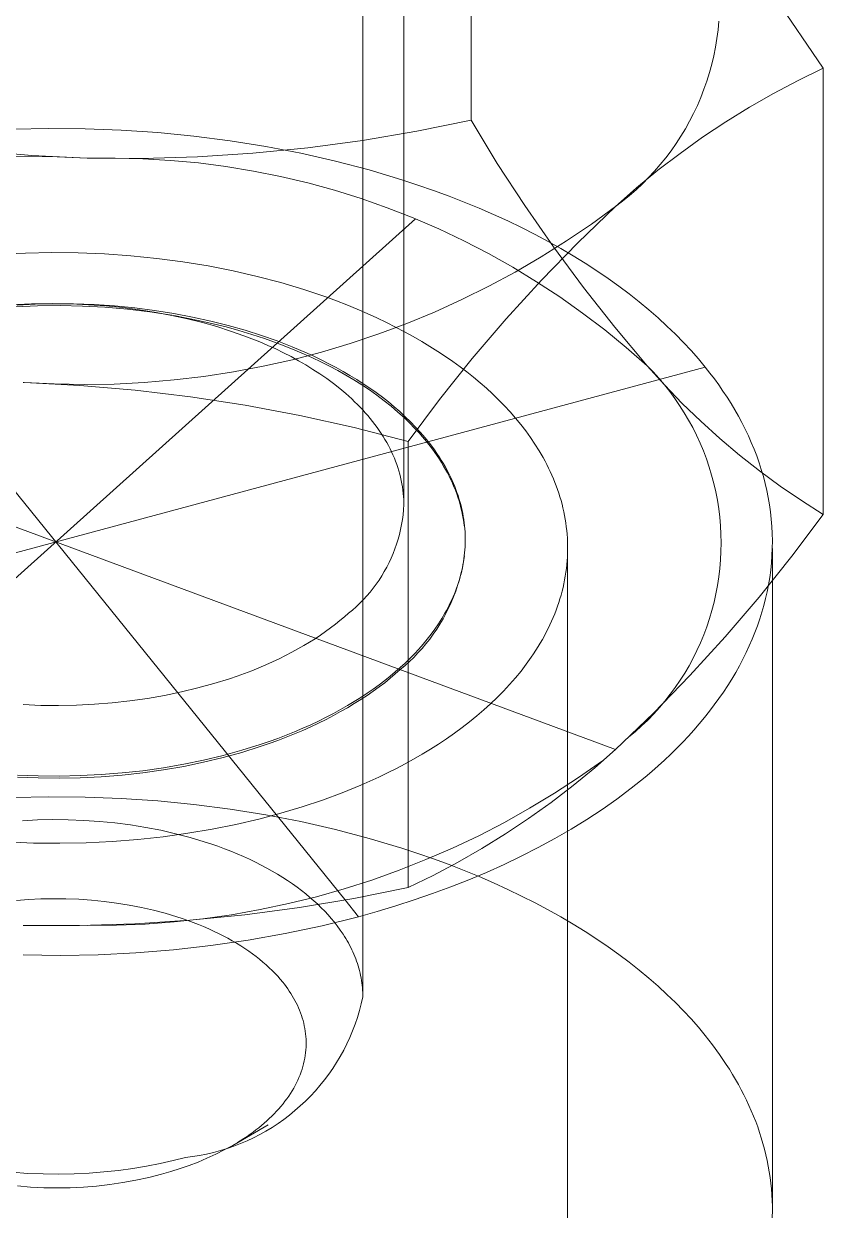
# Model space of a CAD drawing. Header units: inches. Extents: x -6 to 195, y -3 to 126.
# Drawn here: x 120.8439 to 121.1513, y 48.7023 to 49.1589 of the extents above; entities that cross this region are included whole.
import ezdxf

# ---------------------------------------------------------------- set-up
doc = ezdxf.new("R2010")
doc.units = ezdxf.units.IN
doc.linetypes.add('HIDDEN', pattern=[1.905, 1.27, -0.635])
doc.layers.add('ZANO_R', color=7, linetype='Continuous', lineweight=0)
doc.layers.add('ZANO_R_przerywana', color=250, linetype='HIDDEN', lineweight=0)

msp = doc.modelspace()

# ---------------------------------------------------------------- linework, layer by layer
at = {"layer": 'ZANO_R'}
for p, q in [((121.15134, 49.14172), (121.10224, 49.21381)), ((121.1109, 49.15654), (121.11046, 49.1532)), ((121.11122, 49.15989), (121.1109, 49.15654)), ((121.11046, 49.1532), (121.10991, 49.14988)), ((121.10925, 49.14658), (121.10847, 49.1433)), ((121.10991, 49.14988), (121.10925, 49.14658)), ((121.10847, 49.1433), (121.10758, 49.14006)), ((121.14171, 49.13706), (121.15134, 49.14172)), ((121.15134, 48.97009), (121.15134, 49.14172)), ((121.10758, 49.14006), (121.10658, 49.13684)), ((121.10547, 49.13366), (121.10425, 49.13052)), ((121.10658, 49.13684), (121.10547, 49.13366)), ((121.13225, 49.13207), (121.14171, 49.13706)), ((121.10425, 49.13052), (121.10293, 49.12743)), ((121.12296, 49.12676), (121.13225, 49.13207)), ((121.1015, 49.12438), (121.09996, 49.12138)), ((121.10293, 49.12743), (121.1015, 49.12438)), ((121.11386, 49.12115), (121.12296, 49.12676)), ((121.09996, 49.12138), (121.09832, 49.11844)), ((121.10495, 49.11522), (121.11386, 49.12115)), ((121.09658, 49.11556), (121.09474, 49.11274)), ((121.09626, 49.109), (121.10495, 49.11522)), ((121.09832, 49.11844), (121.09658, 49.11556)), ((121.09281, 49.10998), (121.09078, 49.10729)), ((121.09474, 49.11274), (121.09281, 49.10998)), ((121.08777, 49.10248), (121.09626, 49.109)), ((121.09078, 49.10729), (121.08866, 49.10468)), ((121.07952, 49.09568), (121.08777, 49.10248)), ((121.08646, 49.10213), (121.08416, 49.09967)), ((121.08866, 49.10468), (121.08646, 49.10213)), ((121.08178, 49.09728), (121.07933, 49.09498)), ((121.08416, 49.09967), (121.08178, 49.09728)), ((121.0715, 49.08861), (121.07952, 49.09568)), ((121.07679, 49.09277), (121.07418, 49.09064)), ((121.07933, 49.09498), (121.07679, 49.09277)), ((121.057, 49.07463), (121.0715, 49.08861)), ((121.0715, 49.08861), (121.06217, 49.0818)), ((121.07418, 49.09064), (121.0715, 49.08861)), ((121.06217, 49.0818), (121.05262, 49.07531)), ((121.05262, 49.07531), (121.04286, 49.06915)), ((121.04296, 49.0602), (121.057, 49.07463)), ((121.04286, 49.06915), (121.03289, 49.06333)), ((121.03289, 49.06333), (121.02272, 49.05785)), ((121.02939, 49.04532), (121.04296, 49.0602)), ((121.02272, 49.05785), (121.01238, 49.05273)), ((121.01238, 49.05273), (121.00187, 49.04795)), ((121.00187, 49.04795), (120.9912, 49.04354)), ((120.9912, 49.04354), (120.98038, 49.0395)), ((121.01631, 49.03001), (121.02939, 49.04532)), ((120.98038, 49.0395), (120.96944, 49.03583)), ((120.95837, 49.03254), (120.9472, 49.02962)), ((120.96944, 49.03583), (120.95837, 49.03254)), ((120.9472, 49.02962), (120.93594, 49.02709)), ((121.00372, 49.01429), (121.01631, 49.03001)), ((120.91318, 49.02318), (120.90172, 49.02181)), ((120.92459, 49.02494), (120.91318, 49.02318)), ((120.93594, 49.02709), (120.92459, 49.02494)), ((120.84358, 49.02088), (120.84407, 49.02087)), ((120.84407, 49.02087), (120.86542, 49.01974)), ((120.8556, 49.02027), (120.84407, 49.02087)), ((120.86714, 49.02006), (120.8556, 49.02027)), ((120.86542, 49.01974), (120.88672, 49.0179)), ((120.87869, 49.02025), (120.86714, 49.02006)), ((120.89022, 49.02084), (120.87869, 49.02025)), ((120.90172, 49.02181), (120.89022, 49.02084)), ((120.88672, 49.0179), (120.90794, 49.01536)), ((120.90794, 49.01536), (120.92907, 49.01211)), ((120.99165, 48.99817), (121.00372, 49.01429)), ((120.92907, 49.01211), (120.95008, 49.00816)), ((120.95008, 49.00816), (120.97095, 49.00351)), ((120.97095, 49.00351), (120.99165, 48.99817)), ((120.99165, 48.82655), (120.99165, 48.99817)), ((121.15134, 48.97009), (121.13927, 48.95397)), ((121.13927, 48.95397), (121.12669, 48.93825)), ((121.12976, 48.94032), (121.13027, 48.94294)), ((121.12669, 48.93825), (121.11361, 48.92294)), ((121.1285, 48.93509), (121.12917, 48.9377)), ((121.12917, 48.9377), (121.12976, 48.94032)), ((121.12695, 48.92987), (121.12776, 48.93247)), ((121.12776, 48.93247), (121.1285, 48.93509)), ((121.12508, 48.92466), (121.12605, 48.92726)), ((121.12605, 48.92726), (121.12695, 48.92987)), ((121.11361, 48.92294), (121.10004, 48.90807)), ((121.12403, 48.92207), (121.12508, 48.92466)), ((121.12171, 48.91691), (121.12291, 48.91949)), ((121.12291, 48.91949), (121.12403, 48.92207)), ((121.11909, 48.91179), (121.12044, 48.91435)), ((121.12044, 48.91435), (121.12171, 48.91691)), ((121.11617, 48.90673), (121.11766, 48.90925)), ((121.11766, 48.90925), (121.11909, 48.91179)), ((121.10004, 48.90807), (121.086, 48.89363)), ((121.11459, 48.90421), (121.11617, 48.90673)), ((121.11123, 48.89924), (121.11295, 48.90172)), ((121.11295, 48.90172), (121.11459, 48.90421)), ((121.10759, 48.89433), (121.10945, 48.89678)), ((121.10945, 48.89678), (121.11123, 48.89924)), ((121.086, 48.89363), (121.0715, 48.87966)), ((121.10367, 48.88951), (121.10566, 48.89191)), ((121.10566, 48.89191), (121.10759, 48.89433)), ((121.09947, 48.88477), (121.1016, 48.88712)), ((121.1016, 48.88712), (121.10367, 48.88951)), ((121.09502, 48.88012), (121.09728, 48.88243)), ((121.09728, 48.88243), (121.09947, 48.88477)), ((121.0715, 48.87966), (121.06348, 48.87258)), ((121.09031, 48.87558), (121.0927, 48.87784)), ((121.0927, 48.87784), (121.09502, 48.88012)), ((121.06348, 48.87258), (121.05522, 48.86578)), ((121.08537, 48.87114), (121.08787, 48.87335)), ((121.08787, 48.87335), (121.09031, 48.87558)), ((121.07752, 48.86471), (121.08281, 48.86897)), ((121.08281, 48.86897), (121.08537, 48.87114)), ((121.05522, 48.86578), (121.04674, 48.85926)), ((121.05303, 48.86414), (121.05303, 48.84815)), ((121.07201, 48.86057), (121.07752, 48.86471)), ((121.04674, 48.85926), (121.03804, 48.85304)), ((121.06631, 48.85655), (121.07201, 48.86057)), ((121.06042, 48.85267), (121.06631, 48.85655)), ((121.03804, 48.85304), (121.02913, 48.84712)), ((121.05435, 48.84893), (121.06042, 48.85267)), ((121.02913, 48.84712), (121.02003, 48.8415)), ((121.04174, 48.84186), (121.04812, 48.84533)), ((121.04812, 48.84533), (121.05435, 48.84893)), ((121.02003, 48.8415), (121.01074, 48.83619)), ((121.03522, 48.83854), (121.04174, 48.84186)), ((121.01074, 48.83619), (121.00128, 48.83121)), ((121.02858, 48.83537), (121.03522, 48.83854)), ((121.00128, 48.83121), (120.99165, 48.82655)), ((121.01499, 48.82947), (121.02184, 48.83235)), ((121.02184, 48.83235), (121.02858, 48.83537)), ((121.00108, 48.82416), (121.00807, 48.82674)), ((121.00807, 48.82674), (121.01499, 48.82947)), ((120.97084, 48.82233), (120.9499, 48.81882)), ((120.99165, 48.82655), (120.97084, 48.82233)), ((120.99402, 48.82173), (121.00108, 48.82416)), ((120.9499, 48.81882), (120.92885, 48.81601)), ((120.97265, 48.8153), (120.96736, 48.82185)), ((120.9798, 48.8173), (120.98693, 48.81944)), ((120.98693, 48.81944), (120.99402, 48.82173)), ((120.90772, 48.81392), (120.88653, 48.81254)), ((120.92885, 48.81601), (120.90772, 48.81392)), ((120.97265, 48.8153), (120.95858, 48.81184)), ((120.97265, 48.8153), (120.9798, 48.8173)), ((120.84407, 48.81192), (120.84358, 48.81194)), ((120.86531, 48.81187), (120.84407, 48.81192)), ((120.88653, 48.81254), (120.86531, 48.81187)), ((120.94442, 48.80883), (120.93016, 48.80627)), ((120.95858, 48.81184), (120.94442, 48.80883)), ((120.91583, 48.80417), (120.90144, 48.80253)), ((120.93016, 48.80627), (120.91583, 48.80417)), ((120.85806, 48.80036), (120.84358, 48.80056)), ((120.87254, 48.80062), (120.85806, 48.80036)), ((120.88701, 48.80135), (120.87254, 48.80062)), ((120.90144, 48.80253), (120.88701, 48.80135))]:
    msp.add_line(p, q, dxfattribs=at)
at = {"layer": 'ZANO_R_przerywana'}
for p, q in [((120.99004, 49.29972), (120.99004, 48.97383)), ((121.01587, 49.12171), (121.01587, 49.29333)), ((120.97429, 49.26035), (120.97429, 48.78446)), ((120.99506, 49.1175), (121.01587, 49.12171)), ((121.01587, 49.12171), (121.02598, 49.10516)), ((120.85357, 49.11861), (120.83983, 49.11834)), ((120.86744, 49.11848), (120.85357, 49.11861)), ((120.88139, 49.11795), (120.86744, 49.11848)), ((120.89537, 49.117), (120.88139, 49.11795)), ((120.90932, 49.11563), (120.89537, 49.117)), ((120.92319, 49.11384), (120.90932, 49.11563)), ((120.97411, 49.11398), (120.99506, 49.1175)), ((120.82564, 49.11005), (120.84694, 49.10821)), ((120.93691, 49.11164), (120.92319, 49.11384)), ((120.93193, 49.10908), (120.95307, 49.11118)), ((120.95044, 49.10902), (120.93691, 49.11164)), ((120.95307, 49.11118), (120.97411, 49.11398)), ((120.83367, 49.1077), (120.84521, 49.10789)), ((120.84521, 49.10789), (120.85676, 49.10768)), ((120.84694, 49.10821), (120.86829, 49.10709)), ((120.85676, 49.10768), (120.86829, 49.10709)), ((120.86829, 49.10709), (120.87898, 49.1072)), ((120.86829, 49.10709), (120.88952, 49.10704)), ((120.87898, 49.1072), (120.88968, 49.10694)), ((120.88952, 49.10704), (120.91074, 49.1077)), ((120.88968, 49.10694), (120.90036, 49.10631)), ((120.90036, 49.10631), (120.91101, 49.10531)), ((120.91074, 49.1077), (120.93193, 49.10908)), ((120.91101, 49.10531), (120.92162, 49.10394)), ((120.96371, 49.106), (120.95044, 49.10902)), ((120.97668, 49.1026), (120.96371, 49.106)), ((121.02598, 49.10516), (121.03658, 49.08891)), ((120.96736, 48.82185), (120.73971, 49.10371)), ((120.92162, 49.10394), (120.93217, 49.1022)), ((120.93217, 49.1022), (120.94266, 49.10009)), ((120.98929, 49.09883), (120.97668, 49.1026)), ((120.94266, 49.10009), (120.95307, 49.09762)), ((120.95307, 49.09762), (120.96339, 49.09478)), ((120.99545, 49.0968), (120.98929, 49.09883)), ((121.0015, 49.0947), (120.99545, 49.0968)), ((120.96339, 49.09478), (120.9736, 49.09159)), ((120.9736, 49.09159), (120.98369, 49.08805)), ((121.00744, 49.09251), (121.0015, 49.0947)), ((121.01327, 49.09024), (121.00744, 49.09251)), ((120.98369, 49.08805), (120.99365, 49.08416)), ((121.01897, 49.08789), (121.01327, 49.09024)), ((121.02455, 49.08547), (121.01897, 49.08789)), ((121.03658, 49.08891), (121.04765, 49.07298)), ((120.71788, 48.83519), (120.99447, 49.08382)), ((120.99365, 49.08416), (121.00348, 49.07992)), ((121.03, 49.08298), (121.02455, 49.08547)), ((121.03532, 49.08042), (121.03, 49.08298)), ((121.00348, 49.07992), (121.01315, 49.07534)), ((121.0405, 49.07779), (121.03532, 49.08042)), ((121.04554, 49.07511), (121.0405, 49.07779)), ((121.01315, 49.07534), (121.02265, 49.07043)), ((121.05044, 49.07237), (121.04554, 49.07511)), ((120.83453, 49.07015), (120.84455, 49.07064)), ((120.84455, 49.07064), (120.85465, 49.07084)), ((120.85465, 49.07084), (120.8648, 49.07073)), ((120.8648, 49.07073), (120.87495, 49.07032)), ((120.87495, 49.07032), (120.88506, 49.06961)), ((120.88506, 49.06961), (120.8951, 49.0686)), ((121.02265, 49.07043), (121.03198, 49.06519)), ((121.04765, 49.07298), (121.05918, 49.05738)), ((121.05519, 49.06957), (121.05044, 49.07237)), ((121.0598, 49.06672), (121.05519, 49.06957)), ((120.8951, 49.0686), (120.90502, 49.06729)), ((120.90502, 49.06729), (120.91478, 49.06569)), ((120.91478, 49.06569), (120.92435, 49.06381)), ((121.03198, 49.06519), (121.04111, 49.05963)), ((121.06426, 49.06383), (121.0598, 49.06672)), ((120.92435, 49.06381), (120.93369, 49.06166)), ((120.93369, 49.06166), (120.94277, 49.05926)), ((121.04111, 49.05963), (121.05005, 49.05375)), ((121.06857, 49.0609), (121.06426, 49.06383)), ((121.07273, 49.05792), (121.06857, 49.0609)), ((120.94277, 49.05926), (120.95156, 49.05661)), ((120.95156, 49.05661), (120.96003, 49.05374)), ((121.05918, 49.05738), (121.07117, 49.04213)), ((121.07673, 49.05491), (121.07273, 49.05792)), ((120.84682, 49.05108), (120.83873, 49.05068)), ((120.84823, 49.05097), (120.84135, 49.05063)), ((120.8549, 49.05124), (120.84682, 49.05108)), ((120.85509, 49.05111), (120.84823, 49.05097)), ((120.85783, 49.05042), (120.84918, 49.05034)), ((120.86295, 49.05116), (120.8549, 49.05124)), ((120.86193, 49.05104), (120.85509, 49.05111)), ((120.86648, 49.05023), (120.85783, 49.05042)), ((120.86871, 49.05077), (120.86193, 49.05104)), ((120.87092, 49.05084), (120.86295, 49.05116)), ((120.8754, 49.05031), (120.86871, 49.05077)), ((120.87879, 49.0503), (120.87092, 49.05084)), ((120.96003, 49.05374), (120.96413, 49.05223)), ((120.96413, 49.05223), (120.96815, 49.05066)), ((120.96815, 49.05066), (120.97208, 49.04905)), ((121.05005, 49.05375), (121.05878, 49.04756)), ((121.08059, 49.05187), (121.07673, 49.05491)), ((121.08429, 49.04879), (121.08059, 49.05187)), ((120.84918, 49.05034), (120.84054, 49.04997)), ((120.87511, 49.04976), (120.86648, 49.05023)), ((120.88373, 49.04901), (120.87511, 49.04976)), ((120.88198, 49.04966), (120.8754, 49.05031)), ((120.88653, 49.04954), (120.87879, 49.0503)), ((120.88843, 49.04883), (120.88198, 49.04966)), ((120.89232, 49.04799), (120.88373, 49.04901)), ((120.89412, 49.04856), (120.88653, 49.04954)), ((120.89473, 49.04783), (120.88843, 49.04883)), ((120.90087, 49.04669), (120.89232, 49.04799)), ((120.90154, 49.04739), (120.89412, 49.04856)), ((120.90087, 49.04667), (120.89473, 49.04783)), ((120.90682, 49.04537), (120.90087, 49.04667)), ((120.90875, 49.04603), (120.90154, 49.04739)), ((120.9066, 49.04565), (120.90154, 49.04657)), ((120.91575, 49.04449), (120.90875, 49.04603)), ((120.97208, 49.04905), (120.97592, 49.0474)), ((120.97592, 49.0474), (120.97966, 49.0457)), ((121.05878, 49.04756), (121.06729, 49.04108)), ((121.08783, 49.04569), (121.08429, 49.04879)), ((120.91164, 49.04462), (120.9066, 49.04565)), ((120.91256, 49.04392), (120.90682, 49.04537)), ((120.91666, 49.04346), (120.91164, 49.04462)), ((120.9181, 49.04234), (120.91256, 49.04392)), ((120.92252, 49.04278), (120.91575, 49.04449)), ((120.92165, 49.0422), (120.91666, 49.04346)), ((120.92342, 49.04065), (120.9181, 49.04234)), ((120.92661, 49.04082), (120.92165, 49.0422)), ((120.92903, 49.04093), (120.92252, 49.04278)), ((120.97966, 49.0457), (120.98331, 49.04396)), ((120.98331, 49.04396), (120.98686, 49.04218)), ((120.98686, 49.04218), (120.99031, 49.04037)), ((121.07117, 49.04213), (121.0836, 49.02724)), ((121.09123, 49.04257), (121.08783, 49.04569)), ((121.09447, 49.03943), (121.09123, 49.04257)), ((121.0715, 48.87966), (120.64086, 49.03935)), ((120.92852, 49.03885), (120.92342, 49.04065)), ((120.93154, 49.03932), (120.92661, 49.04082)), ((120.93162, 49.03767), (120.92852, 49.03885)), ((120.93529, 49.03894), (120.92903, 49.04093)), ((120.93643, 49.03772), (120.93154, 49.03932)), ((120.93469, 49.03642), (120.93162, 49.03767)), ((120.94128, 49.03682), (120.93529, 49.03894)), ((120.94128, 49.03601), (120.93643, 49.03772)), ((120.94711, 49.03456), (120.94128, 49.03682)), ((120.99031, 49.04037), (120.99366, 49.03853)), ((120.99366, 49.03853), (120.99692, 49.03665)), ((120.99692, 49.03665), (121.00007, 49.03475)), ((121.06729, 49.04108), (121.07557, 49.0343)), ((121.09756, 49.03628), (121.09447, 49.03943)), ((120.93774, 49.03511), (120.93469, 49.03642)), ((120.94075, 49.03373), (120.93774, 49.03511)), ((120.94372, 49.03229), (120.94075, 49.03373)), ((120.94472, 49.03469), (120.94128, 49.03601)), ((120.94665, 49.03079), (120.94372, 49.03229)), ((120.94813, 49.03332), (120.94472, 49.03469)), ((120.95284, 49.0321), (120.94711, 49.03456)), ((120.95151, 49.03188), (120.94813, 49.03332)), ((120.95568, 49.0308), (120.95284, 49.0321)), ((121.00007, 49.03475), (121.00311, 49.03282)), ((121.00311, 49.03282), (121.00606, 49.03087)), ((121.07557, 49.0343), (121.0836, 49.02724)), ((121.10051, 49.03311), (121.09756, 49.03628)), ((121.1033, 49.02993), (121.10051, 49.03311)), ((120.94952, 49.02922), (120.94665, 49.03079)), ((120.95234, 49.02759), (120.94952, 49.02922)), ((120.95485, 49.03037), (120.95151, 49.03188)), ((120.95509, 49.02589), (120.95234, 49.02759)), ((120.95815, 49.02879), (120.95485, 49.03037)), ((120.95848, 49.02945), (120.95568, 49.0308)), ((120.96141, 49.02715), (120.95815, 49.02879)), ((120.96124, 49.02805), (120.95848, 49.02945)), ((120.96397, 49.0266), (120.96124, 49.02805)), ((121.00606, 49.03087), (121.00891, 49.02889)), ((121.00891, 49.02889), (121.01165, 49.0269)), ((121.10595, 49.02675), (121.1033, 49.02993)), ((120.60641, 48.89226), (121.10595, 49.02675)), ((120.95778, 49.02414), (120.95509, 49.02589)), ((120.9604, 49.02233), (120.95778, 49.02414)), ((120.96461, 49.02544), (120.96141, 49.02715)), ((120.96666, 49.02511), (120.96397, 49.0266)), ((120.96776, 49.02366), (120.96461, 49.02544)), ((120.96931, 49.02357), (120.96666, 49.02511)), ((120.97085, 49.02182), (120.96776, 49.02366)), ((120.97191, 49.02198), (120.96931, 49.02357)), ((121.01165, 49.0269), (121.01429, 49.02489)), ((121.01429, 49.02489), (121.01685, 49.02285)), ((121.0836, 49.02724), (121.0859, 49.02488)), ((121.0836, 49.02724), (121.09023, 49.01991)), ((121.0859, 49.02488), (121.08812, 49.02245)), ((121.10773, 49.02449), (121.10595, 49.02675)), ((121.10947, 49.02221), (121.10773, 49.02449)), ((120.96293, 49.02045), (120.9604, 49.02233)), ((120.96538, 49.01852), (120.96293, 49.02045)), ((120.96774, 49.01654), (120.96538, 49.01852)), ((120.97387, 49.01992), (120.97085, 49.02182)), ((120.97446, 49.02035), (120.97191, 49.02198)), ((120.97681, 49.01795), (120.97387, 49.01992)), ((120.97695, 49.01867), (120.97446, 49.02035)), ((120.97939, 49.01694), (120.97695, 49.01867)), ((121.01685, 49.02285), (121.01936, 49.02076)), ((121.01936, 49.02076), (121.02181, 49.01861)), ((121.02181, 49.01861), (121.02419, 49.01642)), ((121.08812, 49.02245), (121.09025, 49.01994)), ((121.09023, 49.01991), (121.0971, 49.0128)), ((121.09025, 49.01994), (121.0923, 49.01736)), ((121.11115, 49.01989), (121.10947, 49.02221)), ((121.11278, 49.01755), (121.11115, 49.01989)), ((120.97, 49.0145), (120.96774, 49.01654)), ((120.9711, 49.01346), (120.97, 49.0145)), ((120.97968, 49.01592), (120.97681, 49.01795)), ((120.98177, 49.01518), (120.97939, 49.01694)), ((120.98246, 49.01383), (120.97968, 49.01592)), ((120.98408, 49.01336), (120.98177, 49.01518)), ((120.98515, 49.01167), (120.98246, 49.01383)), ((121.02419, 49.01642), (121.0265, 49.01417)), ((121.0265, 49.01417), (121.02874, 49.01188)), ((121.0923, 49.01736), (121.09425, 49.01471)), ((121.09425, 49.01471), (121.09611, 49.01199)), ((121.11435, 49.01517), (121.11278, 49.01755)), ((121.11587, 49.01277), (121.11435, 49.01517)), ((120.97217, 49.0124), (120.9711, 49.01346)), ((120.97321, 49.01134), (120.97217, 49.0124)), ((120.97422, 49.01026), (120.97321, 49.01134)), ((120.97521, 49.00918), (120.97422, 49.01026)), ((120.98633, 49.01151), (120.98408, 49.01336)), ((120.98775, 49.00946), (120.98515, 49.01167)), ((120.9885, 49.00962), (120.98633, 49.01151)), ((120.99025, 49.0072), (120.98775, 49.00946)), ((120.99061, 49.00768), (120.9885, 49.00962)), ((121.02874, 49.01188), (121.0309, 49.00954)), ((121.0309, 49.00954), (121.03299, 49.00715)), ((121.09611, 49.01199), (121.09788, 49.00921)), ((121.0971, 49.0128), (121.10421, 49.00593)), ((121.11733, 49.01034), (121.11587, 49.01277)), ((121.11872, 49.00788), (121.11733, 49.01034)), ((120.97617, 49.00808), (120.97521, 49.00918)), ((120.9771, 49.00697), (120.97617, 49.00808)), ((120.978, 49.00585), (120.9771, 49.00697)), ((120.97888, 49.00472), (120.978, 49.00585)), ((120.97972, 49.00358), (120.97888, 49.00472)), ((120.99264, 49.00488), (120.99025, 49.0072)), ((120.99263, 49.00571), (120.99061, 49.00768)), ((120.99458, 49.0037), (120.99263, 49.00571)), ((120.9938, 49.0037), (120.99264, 49.00488)), ((121.03299, 49.00715), (121.03499, 49.00472)), ((121.03499, 49.00472), (121.0369, 49.00224)), ((121.09788, 49.00921), (121.09955, 49.00638)), ((121.09955, 49.00638), (121.10113, 49.00348)), ((121.10421, 49.00593), (121.11154, 48.9993)), ((121.12006, 49.0054), (121.11872, 49.00788)), ((121.12133, 49.00289), (121.12006, 49.0054)), ((120.98053, 49.00243), (120.97972, 49.00358)), ((120.98131, 49.00127), (120.98053, 49.00243)), ((120.98206, 49.0001), (120.98131, 49.00127)), ((120.99492, 49.00251), (120.9938, 49.0037)), ((120.99645, 49.00165), (120.99458, 49.0037)), ((120.99602, 49.00131), (120.99492, 49.00251)), ((120.99709, 49.0001), (120.99602, 49.00131)), ((120.99823, 48.99957), (120.99645, 49.00165)), ((121.0369, 49.00224), (121.03872, 48.99972)), ((121.10113, 49.00348), (121.1026, 49.00054)), ((121.1026, 49.00054), (121.10398, 48.99755)), ((121.12253, 49.00035), (121.12133, 49.00289)), ((121.12367, 48.99779), (121.12253, 49.00035)), ((120.98278, 48.99893), (120.98206, 49.0001)), ((120.98346, 48.99775), (120.98278, 48.99893)), ((120.98411, 48.99656), (120.98346, 48.99775)), ((120.98473, 48.99536), (120.98411, 48.99656)), ((120.99813, 48.99887), (120.99709, 49.0001)), ((120.99914, 48.99763), (120.99813, 48.99887)), ((120.99992, 48.99746), (120.99823, 48.99957)), ((121.00012, 48.99639), (120.99914, 48.99763)), ((121.00152, 48.99532), (120.99992, 48.99746)), ((121.00107, 48.99513), (121.00012, 48.99639)), ((121.03872, 48.99972), (121.04045, 48.99716)), ((121.04045, 48.99716), (121.04208, 48.99456)), ((121.10398, 48.99755), (121.10525, 48.99451)), ((121.11154, 48.9993), (121.1191, 48.99293)), ((121.12474, 48.99521), (121.12367, 48.99779)), ((120.98532, 48.99416), (120.98473, 48.99536)), ((120.98587, 48.99295), (120.98532, 48.99416)), ((120.98639, 48.99174), (120.98587, 48.99295)), ((120.98688, 48.99052), (120.98639, 48.99174)), ((121.00198, 48.99386), (121.00107, 48.99513)), ((121.00303, 48.99316), (121.00152, 48.99532)), ((121.00287, 48.99258), (121.00198, 48.99386)), ((121.00372, 48.9913), (121.00287, 48.99258)), ((121.00375, 48.99206), (121.00303, 48.99316)), ((121.00453, 48.99), (121.00372, 48.9913)), ((121.00445, 48.99096), (121.00375, 48.99206)), ((121.04208, 48.99456), (121.04286, 48.99324)), ((121.04286, 48.99324), (121.04361, 48.99192)), ((121.04361, 48.99192), (121.04434, 48.99059)), ((121.10525, 48.99451), (121.10641, 48.99143)), ((121.10641, 48.99143), (121.10747, 48.98831)), ((121.1191, 48.99293), (121.12686, 48.98681)), ((121.12574, 48.9926), (121.12474, 48.99521)), ((121.12667, 48.98997), (121.12574, 48.9926)), ((120.98733, 48.98929), (120.98688, 48.99052)), ((120.98774, 48.98807), (120.98733, 48.98929)), ((120.98813, 48.98684), (120.98774, 48.98807)), ((120.98847, 48.9856), (120.98813, 48.98684)), ((121.00512, 48.98985), (121.00445, 48.99096)), ((121.00532, 48.9887), (121.00453, 48.99)), ((121.00577, 48.98874), (121.00512, 48.98985)), ((121.00607, 48.98739), (121.00532, 48.9887)), ((121.00639, 48.98762), (121.00577, 48.98874)), ((121.00679, 48.98607), (121.00607, 48.98739)), ((121.00699, 48.9865), (121.00639, 48.98762)), ((121.00756, 48.98537), (121.00699, 48.9865)), ((121.04434, 48.99059), (121.04504, 48.98925)), ((121.04504, 48.98925), (121.04571, 48.9879)), ((121.04571, 48.9879), (121.04635, 48.98654)), ((121.04635, 48.98654), (121.04697, 48.98517)), ((121.10747, 48.98831), (121.10842, 48.98516)), ((121.12752, 48.98732), (121.12667, 48.98997)), ((121.12686, 48.98681), (121.13483, 48.98096)), ((121.1283, 48.98466), (121.12752, 48.98732)), ((120.98879, 48.98437), (120.98847, 48.9856)), ((120.98906, 48.98313), (120.98879, 48.98437)), ((120.98931, 48.98189), (120.98906, 48.98313)), ((120.98951, 48.98065), (120.98931, 48.98189)), ((121.00747, 48.98474), (121.00679, 48.98607)), ((121.00812, 48.98341), (121.00747, 48.98474)), ((121.00811, 48.98424), (121.00756, 48.98537)), ((121.00863, 48.98311), (121.00811, 48.98424)), ((121.00873, 48.98207), (121.00812, 48.98341)), ((121.00913, 48.98196), (121.00863, 48.98311)), ((121.00931, 48.98073), (121.00873, 48.98207)), ((121.0096, 48.98082), (121.00913, 48.98196)), ((121.04697, 48.98517), (121.04756, 48.9838)), ((121.04756, 48.9838), (121.04812, 48.98241)), ((121.04812, 48.98241), (121.04865, 48.98102)), ((121.10842, 48.98516), (121.10926, 48.98197)), ((121.10926, 48.98197), (121.10999, 48.97876)), ((121.12901, 48.98197), (121.1283, 48.98466)), ((121.12964, 48.97926), (121.12901, 48.98197)), ((120.98969, 48.97941), (120.98951, 48.98065)), ((120.98982, 48.97817), (120.98969, 48.97941)), ((120.98993, 48.97693), (120.98982, 48.97817)), ((121.00985, 48.97938), (121.00931, 48.98073)), ((121.01005, 48.97967), (121.0096, 48.98082)), ((121.01036, 48.97803), (121.00985, 48.97938)), ((121.01047, 48.97852), (121.01005, 48.97967)), ((121.01083, 48.97667), (121.01036, 48.97803)), ((121.01087, 48.97737), (121.01047, 48.97852)), ((121.01124, 48.97621), (121.01087, 48.97737)), ((121.04865, 48.98102), (121.04915, 48.97963)), ((121.04915, 48.97963), (121.04963, 48.97823)), ((121.04963, 48.97823), (121.05007, 48.97682)), ((121.10999, 48.97876), (121.11062, 48.97553)), ((121.13019, 48.97654), (121.12964, 48.97926)), ((121.13483, 48.98096), (121.14299, 48.97539)), ((120.98991, 48.9719), (120.99004, 48.97383)), ((120.99, 48.97569), (120.98993, 48.97693)), ((120.99003, 48.97445), (120.99, 48.97569)), ((121.01126, 48.97531), (121.01083, 48.97667)), ((121.01158, 48.97505), (121.01124, 48.97621)), ((121.01166, 48.97394), (121.01126, 48.97531)), ((121.0119, 48.97389), (121.01158, 48.97505)), ((121.01202, 48.97257), (121.01166, 48.97394)), ((121.01219, 48.97272), (121.0119, 48.97389)), ((121.05007, 48.97682), (121.05049, 48.9754)), ((121.05049, 48.9754), (121.05087, 48.97398)), ((121.05087, 48.97398), (121.05122, 48.97255)), ((121.11062, 48.97553), (121.11113, 48.97228)), ((121.13065, 48.9738), (121.13019, 48.97654)), ((121.13104, 48.97104), (121.13065, 48.9738)), ((121.14299, 48.97539), (121.15134, 48.97009)), ((120.98947, 48.96806), (120.98972, 48.96998)), ((120.98972, 48.96998), (120.98991, 48.9719)), ((121.01235, 48.9712), (121.01202, 48.97257)), ((121.01245, 48.97156), (121.01219, 48.97272)), ((121.01264, 48.96983), (121.01235, 48.9712)), ((121.01269, 48.97039), (121.01245, 48.97156)), ((121.01289, 48.96846), (121.01264, 48.96983)), ((121.0129, 48.96923), (121.01269, 48.97039)), ((121.01311, 48.96709), (121.01289, 48.96846)), ((121.01309, 48.96806), (121.0129, 48.96923)), ((121.05122, 48.97255), (121.05154, 48.97112)), ((121.05154, 48.97112), (121.05183, 48.96969)), ((121.05183, 48.96969), (121.05209, 48.96825)), ((121.05209, 48.96825), (121.05232, 48.9668)), ((121.11113, 48.97228), (121.11153, 48.96901)), ((121.11153, 48.96901), (121.11182, 48.96573)), ((121.13135, 48.96827), (121.13104, 48.97104)), ((121.13157, 48.96549), (121.13135, 48.96827)), ((120.98832, 48.96239), (120.98877, 48.96427)), ((120.98877, 48.96427), (120.98915, 48.96616)), ((120.98915, 48.96616), (120.98947, 48.96806)), ((121.01325, 48.96689), (121.01309, 48.96806)), ((121.01329, 48.96571), (121.01311, 48.96709)), ((121.01338, 48.96572), (121.01325, 48.96689)), ((121.01349, 48.96455), (121.01338, 48.96572)), ((121.01357, 48.96339), (121.01349, 48.96455)), ((121.05232, 48.9668), (121.05252, 48.96536)), ((121.05252, 48.96536), (121.05268, 48.9639)), ((121.05268, 48.9639), (121.05282, 48.96245)), ((121.11182, 48.96573), (121.11199, 48.96244)), ((121.13171, 48.9627), (121.13157, 48.96549)), ((120.98724, 48.95868), (120.98781, 48.96052)), ((120.98781, 48.96052), (120.98832, 48.96239)), ((121.01362, 48.96222), (121.01357, 48.96339)), ((121.01365, 48.96106), (121.01362, 48.96222)), ((121.01363, 48.95873), (121.01366, 48.95989)), ((121.01366, 48.95989), (121.01365, 48.96106)), ((121.05282, 48.96245), (121.05292, 48.96099)), ((121.05292, 48.96099), (121.05299, 48.95953)), ((121.05299, 48.95953), (121.05302, 48.95807)), ((121.11199, 48.96244), (121.11205, 48.95915)), ((121.11205, 48.95915), (121.112, 48.95585)), ((121.13177, 48.9599), (121.13171, 48.9627)), ((121.13174, 48.95708), (121.13177, 48.9599)), ((120.98515, 48.95328), (120.98591, 48.95506)), ((120.98591, 48.95506), (120.9866, 48.95686)), ((120.9866, 48.95686), (120.98724, 48.95868)), ((121.01329, 48.95411), (121.01341, 48.95526)), ((121.01341, 48.95526), (121.01351, 48.95641)), ((121.01351, 48.95641), (121.01359, 48.95757)), ((121.01359, 48.95757), (121.01363, 48.95873)), ((121.053, 48.95514), (121.05293, 48.95368)), ((121.05303, 48.95661), (121.053, 48.95514)), ((121.05302, 48.95807), (121.05303, 48.95661)), ((121.05303, 48.95514), (121.05303, 48.86414)), ((121.112, 48.95585), (121.11184, 48.95256)), ((121.13162, 48.95426), (121.13174, 48.95708)), ((121.13177, 48.95702), (121.13177, 48.70234)), ((120.98346, 48.94981), (120.98434, 48.95153)), ((120.98434, 48.95153), (120.98515, 48.95328)), ((121.01255, 48.9495), (121.013, 48.95179)), ((121.01255, 48.94953), (121.01277, 48.95067)), ((121.01277, 48.95067), (121.01297, 48.95181)), ((121.01297, 48.95181), (121.01314, 48.95296)), ((121.013, 48.95179), (121.01338, 48.9541)), ((121.01314, 48.95296), (121.01329, 48.95411)), ((121.05271, 48.95075), (121.05255, 48.94928)), ((121.05284, 48.95221), (121.05271, 48.95075)), ((121.05293, 48.95368), (121.05284, 48.95221)), ((121.11184, 48.95256), (121.11156, 48.94928)), ((121.13112, 48.94861), (121.13141, 48.95144)), ((121.13141, 48.95144), (121.13162, 48.95426)), ((120.98049, 48.94483), (120.98154, 48.94646)), ((120.98154, 48.94646), (120.98253, 48.94812)), ((120.98253, 48.94812), (120.98346, 48.94981)), ((121.01141, 48.94497), (121.01202, 48.94723)), ((121.01141, 48.94502), (121.01173, 48.94614)), ((121.01173, 48.94614), (121.01203, 48.94727)), ((121.01202, 48.94723), (121.01255, 48.9495)), ((121.01203, 48.94727), (121.0123, 48.9484)), ((121.0123, 48.9484), (121.01255, 48.94953)), ((121.05213, 48.94635), (121.05187, 48.94489)), ((121.05236, 48.94782), (121.05213, 48.94635)), ((121.05255, 48.94928), (121.05236, 48.94782)), ((121.11117, 48.94601), (121.11067, 48.94276)), ((121.11156, 48.94928), (121.11117, 48.94601)), ((121.13027, 48.94294), (121.13074, 48.94577)), ((121.13074, 48.94577), (121.13112, 48.94861)), ((120.97704, 48.94019), (120.97824, 48.9417)), ((120.97824, 48.9417), (120.97939, 48.94325)), ((120.97939, 48.94325), (120.98049, 48.94483)), ((121.00991, 48.94059), (121.01032, 48.94169)), ((121.00998, 48.94053), (121.01073, 48.94274)), ((121.01032, 48.94169), (121.01071, 48.94279)), ((121.01071, 48.94279), (121.01107, 48.9439)), ((121.01073, 48.94274), (121.01141, 48.94497)), ((121.01107, 48.9439), (121.01141, 48.94502)), ((121.05126, 48.94197), (121.0509, 48.94051)), ((121.05158, 48.94343), (121.05126, 48.94197)), ((121.05187, 48.94489), (121.05158, 48.94343)), ((121.11067, 48.94276), (121.11006, 48.93952)), ((120.97313, 48.93591), (120.97448, 48.93729)), ((120.97448, 48.93729), (120.97578, 48.93872)), ((120.97578, 48.93872), (120.97704, 48.94019)), ((121.00752, 48.93519), (121.00804, 48.93626)), ((121.00804, 48.93626), (121.00854, 48.93733)), ((121.00825, 48.93619), (121.00915, 48.93835)), ((121.00854, 48.93733), (121.00902, 48.93841)), ((121.00902, 48.93841), (121.00947, 48.9395)), ((121.00915, 48.93835), (121.00998, 48.94053)), ((121.00947, 48.9395), (121.00991, 48.94059)), ((121.05008, 48.93761), (121.04963, 48.93616)), ((121.05051, 48.93906), (121.05008, 48.93761)), ((121.0509, 48.94051), (121.05051, 48.93906)), ((121.10934, 48.93631), (121.10851, 48.93312)), ((121.11006, 48.93952), (121.10934, 48.93631)), ((120.96717, 48.93063), (120.96881, 48.93206)), ((120.96881, 48.93206), (120.97029, 48.9333)), ((120.97029, 48.9333), (120.97173, 48.93458)), ((120.97173, 48.93458), (120.97313, 48.93591)), ((121.00462, 48.92997), (121.00584, 48.93203)), ((121.00511, 48.92993), (121.00623, 48.93198)), ((121.00584, 48.93203), (121.00642, 48.93308)), ((121.00623, 48.93198), (121.00727, 48.93407)), ((121.00642, 48.93308), (121.00698, 48.93413)), ((121.00698, 48.93413), (121.00752, 48.93519)), ((121.00727, 48.93407), (121.00825, 48.93619)), ((121.04807, 48.93185), (121.04749, 48.93042)), ((121.04862, 48.93328), (121.04807, 48.93185)), ((121.04914, 48.93472), (121.04862, 48.93328)), ((121.04963, 48.93616), (121.04914, 48.93472)), ((121.10851, 48.93312), (121.10757, 48.92997)), ((120.96185, 48.92639), (120.9637, 48.92779)), ((120.9637, 48.92779), (120.96547, 48.9292)), ((120.96547, 48.9292), (120.96717, 48.93063)), ((121.00196, 48.92593), (121.00333, 48.92793)), ((121.00268, 48.92594), (121.00393, 48.92791)), ((121.00333, 48.92793), (121.00462, 48.92997)), ((121.00393, 48.92791), (121.00511, 48.92993)), ((121.04623, 48.92757), (121.04555, 48.92616)), ((121.04687, 48.92899), (121.04623, 48.92757)), ((121.04749, 48.93042), (121.04687, 48.92899)), ((121.10757, 48.92997), (121.10652, 48.92684)), ((120.95589, 48.92227), (120.95795, 48.92362)), ((120.95795, 48.92362), (120.95994, 48.925)), ((120.95994, 48.925), (120.96185, 48.92639)), ((120.999, 48.92202), (121.00051, 48.92396)), ((120.99999, 48.92213), (121.00137, 48.92401)), ((121.00051, 48.92396), (121.00196, 48.92593)), ((121.00137, 48.92401), (121.00268, 48.92594)), ((121.0441, 48.92336), (121.04333, 48.92196)), ((121.04484, 48.92476), (121.0441, 48.92336)), ((121.04555, 48.92616), (121.04484, 48.92476)), ((121.10537, 48.92376), (121.10411, 48.92072)), ((121.10652, 48.92684), (121.10537, 48.92376)), ((120.94696, 48.91703), (120.9493, 48.91831)), ((120.9493, 48.91831), (120.95156, 48.91961)), ((120.95156, 48.91961), (120.95376, 48.92093)), ((120.95376, 48.92093), (120.95589, 48.92227)), ((120.9941, 48.91643), (120.99579, 48.91826)), ((120.99548, 48.91676), (120.99704, 48.9185)), ((120.99579, 48.91826), (120.99743, 48.92012)), ((120.99704, 48.9185), (120.99855, 48.92029)), ((120.99743, 48.92012), (120.999, 48.92202)), ((120.99855, 48.92029), (120.99999, 48.92213)), ((121.04171, 48.9192), (121.04085, 48.91783)), ((121.04253, 48.92058), (121.04171, 48.9192)), ((121.04333, 48.92196), (121.04253, 48.92058)), ((121.10411, 48.92072), (121.10274, 48.91772)), ((120.93954, 48.91336), (120.94208, 48.91456)), ((120.94208, 48.91456), (120.94455, 48.91578)), ((120.94455, 48.91578), (120.94696, 48.91703)), ((120.99046, 48.91188), (120.99219, 48.91345)), ((120.99054, 48.9129), (120.99234, 48.91464)), ((120.99219, 48.91345), (120.99386, 48.91508)), ((120.99234, 48.91464), (120.9941, 48.91643)), ((120.99386, 48.91508), (120.99548, 48.91676)), ((121.03904, 48.91512), (121.03713, 48.91244)), ((121.03996, 48.91647), (121.03904, 48.91512)), ((121.04085, 48.91783), (121.03996, 48.91647)), ((121.10128, 48.91477), (121.09972, 48.91187)), ((121.10274, 48.91772), (121.10128, 48.91477)), ((120.9259, 48.90785), (120.92875, 48.90889)), ((120.92875, 48.90889), (120.93154, 48.90995)), ((120.93154, 48.90995), (120.93427, 48.91106)), ((120.93427, 48.91106), (120.93694, 48.91219)), ((120.93694, 48.91219), (120.93954, 48.91336)), ((120.98476, 48.90782), (120.98676, 48.9095)), ((120.98676, 48.9095), (120.98868, 48.91119)), ((120.98676, 48.90868), (120.98868, 48.91037)), ((120.98868, 48.91119), (120.99054, 48.9129)), ((120.98868, 48.91037), (120.99046, 48.91188)), ((121.0351, 48.9098), (121.03296, 48.9072)), ((121.03713, 48.91244), (121.0351, 48.9098)), ((121.09805, 48.90903), (121.09629, 48.90625)), ((121.09972, 48.91187), (121.09805, 48.90903)), ((120.91086, 48.90329), (120.91703, 48.90499)), ((120.91703, 48.90499), (120.923, 48.90686)), ((120.923, 48.90686), (120.9259, 48.90785)), ((120.97825, 48.90288), (120.9805, 48.90451)), ((120.9805, 48.90451), (120.98267, 48.90616)), ((120.9805, 48.90369), (120.98267, 48.90534)), ((120.98267, 48.90616), (120.98476, 48.90782)), ((120.98267, 48.90534), (120.98476, 48.90701)), ((120.98476, 48.90701), (120.98676, 48.90868)), ((121.03072, 48.90464), (121.02838, 48.90212)), ((121.03296, 48.9072), (121.03072, 48.90464)), ((121.09629, 48.90625), (121.09444, 48.90352)), ((120.8914, 48.89927), (120.89802, 48.90042)), ((120.89802, 48.90042), (120.90452, 48.90176)), ((120.90452, 48.90176), (120.91086, 48.90329)), ((120.97349, 48.89966), (120.97591, 48.90126)), ((120.97349, 48.89884), (120.97591, 48.90044)), ((120.97591, 48.90126), (120.97825, 48.90288)), ((120.97591, 48.90044), (120.97825, 48.90206)), ((120.97825, 48.90206), (120.9805, 48.90369)), ((121.02838, 48.90212), (121.02594, 48.89966)), ((121.09249, 48.90087), (121.09046, 48.89828)), ((121.09444, 48.90352), (121.09249, 48.90087)), ((120.84365, 48.89688), (120.85043, 48.89661)), ((120.85043, 48.89661), (120.85726, 48.89655)), ((120.85726, 48.89655), (120.86413, 48.89668)), ((120.86413, 48.89668), (120.87101, 48.89702)), ((120.87101, 48.89702), (120.87786, 48.89756)), ((120.87786, 48.89756), (120.88467, 48.89831)), ((120.88467, 48.89831), (120.8914, 48.89927)), ((120.96573, 48.895), (120.9684, 48.89653)), ((120.96573, 48.89419), (120.9684, 48.89572)), ((120.9684, 48.89653), (120.97098, 48.89809)), ((120.9684, 48.89572), (120.97098, 48.89727)), ((120.97098, 48.89809), (120.97349, 48.89966)), ((120.97098, 48.89727), (120.97349, 48.89884)), ((121.02341, 48.89723), (121.02079, 48.89486)), ((121.02594, 48.89966), (121.02341, 48.89723)), ((121.08834, 48.89576), (121.08613, 48.89332)), ((121.09046, 48.89828), (121.08834, 48.89576)), ((120.95425, 48.88918), (120.95724, 48.89059)), ((120.95724, 48.89059), (120.96015, 48.89203)), ((120.95724, 48.88977), (120.96015, 48.89122)), ((120.96015, 48.89203), (120.96298, 48.8935)), ((120.96015, 48.89122), (120.96298, 48.89269)), ((120.96298, 48.8935), (120.96573, 48.895)), ((120.96298, 48.89269), (120.96573, 48.89419)), ((121.01808, 48.89254), (121.01529, 48.89027)), ((121.02079, 48.89486), (121.01808, 48.89254)), ((121.08384, 48.89095), (121.08147, 48.88867)), ((121.08613, 48.89332), (121.08384, 48.89095)), ((120.94484, 48.88518), (120.94805, 48.88648)), ((120.94805, 48.88648), (120.95119, 48.88781)), ((120.94805, 48.88566), (120.95119, 48.88699)), ((120.95119, 48.88781), (120.95425, 48.88918)), ((120.95119, 48.88699), (120.95425, 48.88837)), ((120.95425, 48.88837), (120.95724, 48.88977)), ((121.01242, 48.88806), (121.00948, 48.8859)), ((121.01529, 48.89027), (121.01242, 48.88806)), ((121.07902, 48.88646), (121.0765, 48.88434)), ((121.08147, 48.88867), (121.07902, 48.88646)), ((120.92777, 48.87934), (120.93479, 48.88154)), ((120.93479, 48.88154), (120.93821, 48.88271)), ((120.93479, 48.88072), (120.93821, 48.88189)), ((120.93821, 48.88271), (120.94156, 48.88392)), ((120.93821, 48.88189), (120.94156, 48.88311)), ((120.94156, 48.88392), (120.94484, 48.88518)), ((120.94156, 48.88311), (120.94484, 48.88436)), ((120.94484, 48.88436), (120.94805, 48.88566)), ((121.00339, 48.88174), (121.00025, 48.87975)), ((121.00647, 48.88379), (121.00339, 48.88174)), ((121.00948, 48.8859), (121.00647, 48.88379)), ((120.91305, 48.87554), (120.92051, 48.87733)), ((120.92051, 48.87733), (120.92777, 48.87934)), ((120.92051, 48.87652), (120.92777, 48.87852)), ((120.92777, 48.87852), (120.93479, 48.88072)), ((120.99706, 48.87781), (120.99381, 48.87594)), ((121.00025, 48.87975), (120.99706, 48.87781)), ((120.88969, 48.87148), (120.89761, 48.8726)), ((120.89761, 48.8726), (120.90541, 48.87396)), ((120.89761, 48.87179), (120.90541, 48.87314)), ((120.90541, 48.87396), (120.91305, 48.87554)), ((120.90541, 48.87314), (120.91305, 48.87472)), ((120.91305, 48.87472), (120.92051, 48.87652)), ((120.98717, 48.87236), (120.98379, 48.87066)), ((120.99052, 48.87412), (120.98717, 48.87236)), ((120.99381, 48.87594), (120.99052, 48.87412)), ((121.06638, 48.87524), (121.05727, 48.86885)), ((120.84144, 48.8698), (120.84941, 48.86948)), ((120.84144, 48.86898), (120.84941, 48.86867)), ((120.84941, 48.86948), (120.85745, 48.8694)), ((120.84941, 48.86867), (120.85745, 48.86859)), ((120.85745, 48.8694), (120.86553, 48.86956)), ((120.85745, 48.86859), (120.86553, 48.86874)), ((120.86553, 48.86956), (120.87362, 48.86996)), ((120.86553, 48.86874), (120.87362, 48.86914)), ((120.87362, 48.86996), (120.88169, 48.8706)), ((120.87362, 48.86914), (120.88169, 48.86978)), ((120.88169, 48.8706), (120.88969, 48.87148)), ((120.88169, 48.86978), (120.88969, 48.87067)), ((120.88969, 48.87067), (120.89761, 48.87179)), ((120.98037, 48.86901), (120.97344, 48.8659)), ((120.98379, 48.87066), (120.98037, 48.86901)), ((121.05727, 48.86885), (121.04794, 48.86277)), ((120.97344, 48.8659), (120.96628, 48.86298)), ((120.85357, 48.86144), (120.83983, 48.86117)), ((120.86744, 48.86132), (120.85357, 48.86144)), ((120.88139, 48.86078), (120.86744, 48.86132)), ((120.89537, 48.85983), (120.88139, 48.86078)), ((120.90932, 48.85847), (120.89537, 48.85983)), ((120.95876, 48.86019), (120.9509, 48.85756)), ((120.96628, 48.86298), (120.95876, 48.86019)), ((121.04794, 48.86277), (121.03842, 48.85701)), ((120.92319, 48.85668), (120.90932, 48.85847)), ((120.93691, 48.85447), (120.92319, 48.85668)), ((120.94271, 48.85511), (120.93421, 48.85285)), ((120.95044, 48.85186), (120.93691, 48.85447)), ((120.9509, 48.85756), (120.94271, 48.85511)), ((121.03842, 48.85701), (121.02871, 48.85157)), ((120.84336, 48.85224), (120.84917, 48.85253)), ((120.84917, 48.85253), (120.85506, 48.85264)), ((120.85506, 48.85264), (120.861, 48.85259)), ((120.861, 48.85259), (120.86698, 48.85236)), ((120.86698, 48.85236), (120.87297, 48.85195)), ((120.87297, 48.85195), (120.87895, 48.85137)), ((120.87895, 48.85137), (120.8849, 48.8506)), ((120.8849, 48.8506), (120.89078, 48.84965)), ((120.89078, 48.84965), (120.89657, 48.84853)), ((120.92541, 48.8508), (120.91633, 48.84898)), ((120.93421, 48.85285), (120.92541, 48.8508)), ((120.96371, 48.84884), (120.95044, 48.85186)), ((121.02871, 48.85157), (121.01882, 48.84646)), ((120.88772, 48.84501), (120.87782, 48.84423)), ((120.89746, 48.84607), (120.88772, 48.84501)), ((120.89657, 48.84853), (120.90226, 48.84724)), ((120.90701, 48.84739), (120.89746, 48.84607)), ((120.90226, 48.84724), (120.90782, 48.84578)), ((120.91633, 48.84898), (120.90701, 48.84739)), ((120.90782, 48.84578), (120.91323, 48.84416)), ((120.97668, 48.84544), (120.96371, 48.84884)), ((120.98929, 48.84166), (120.97668, 48.84544)), ((121.01882, 48.84646), (121.00877, 48.84168)), ((121.05303, 48.84815), (121.05303, 45.09973)), ((120.84756, 48.84365), (120.83741, 48.84406)), ((120.8577, 48.84354), (120.84756, 48.84365)), ((120.86781, 48.84374), (120.8577, 48.84354)), ((120.87782, 48.84423), (120.86781, 48.84374)), ((120.91323, 48.84416), (120.91587, 48.8433)), ((120.91587, 48.8433), (120.91846, 48.8424)), ((120.91846, 48.8424), (120.92101, 48.84146)), ((120.92101, 48.84146), (120.9235, 48.84048)), ((120.9235, 48.84048), (120.92595, 48.83948)), ((120.99545, 48.83964), (120.98929, 48.84166)), ((121.00877, 48.84168), (120.99856, 48.83725)), ((120.92595, 48.83948), (120.92834, 48.83844)), ((120.92834, 48.83844), (120.93067, 48.83737)), ((120.93067, 48.83737), (120.93295, 48.83627)), ((120.93295, 48.83627), (120.93517, 48.83515)), ((120.99856, 48.83725), (120.98821, 48.83316)), ((121.0015, 48.83753), (120.99545, 48.83964)), ((121.00744, 48.83534), (121.0015, 48.83753)), ((120.93517, 48.83515), (120.93733, 48.834)), ((120.93733, 48.834), (120.93943, 48.83282)), ((120.93943, 48.83282), (120.94147, 48.83163)), ((120.94147, 48.83163), (120.94344, 48.83041)), ((120.98821, 48.83316), (120.97773, 48.82941)), ((121.01327, 48.83307), (121.00744, 48.83534)), ((121.01897, 48.83073), (121.01327, 48.83307)), ((120.94344, 48.83041), (120.94536, 48.82917)), ((120.94536, 48.82917), (120.9472, 48.82791)), ((120.9472, 48.82791), (120.94898, 48.82663)), ((120.97773, 48.82941), (120.96713, 48.82602)), ((121.02455, 48.8283), (121.01897, 48.83073)), ((121.03, 48.82581), (121.02455, 48.8283)), ((120.85047, 48.82212), (120.84573, 48.82189)), ((120.85527, 48.82222), (120.85047, 48.82212)), ((120.86011, 48.82217), (120.85527, 48.82222)), ((120.86499, 48.82198), (120.86011, 48.82217)), ((120.95642, 48.82299), (120.94562, 48.82032)), ((120.94898, 48.82663), (120.9507, 48.82534)), ((120.9507, 48.82534), (120.95235, 48.82404)), ((120.95235, 48.82404), (120.95394, 48.82272)), ((120.95394, 48.82272), (120.95546, 48.82139)), ((120.96713, 48.82602), (120.95642, 48.82299)), ((121.03532, 48.82325), (121.03, 48.82581)), ((121.0405, 48.82063), (121.03532, 48.82325)), ((120.84573, 48.82189), (120.84107, 48.82153)), ((120.86987, 48.82165), (120.86499, 48.82198)), ((120.87474, 48.82117), (120.86987, 48.82165)), ((120.87959, 48.82055), (120.87474, 48.82117)), ((120.88438, 48.81978), (120.87959, 48.82055)), ((120.88911, 48.81887), (120.88438, 48.81978)), ((120.89374, 48.81781), (120.88911, 48.81887)), ((120.89828, 48.81662), (120.89374, 48.81781)), ((120.93473, 48.81801), (120.92377, 48.81607)), ((120.94562, 48.82032), (120.93473, 48.81801)), ((120.95546, 48.82139), (120.95691, 48.82006)), ((120.95691, 48.82006), (120.9583, 48.81871)), ((120.9583, 48.81871), (120.95963, 48.81736)), ((121.04554, 48.81794), (121.0405, 48.82063)), ((121.05044, 48.8152), (121.04554, 48.81794)), ((120.90169, 48.8133), (120.89059, 48.81247)), ((120.90268, 48.8153), (120.89828, 48.81662)), ((120.91275, 48.8145), (120.90169, 48.8133)), ((120.90483, 48.8146), (120.90268, 48.8153)), ((120.90695, 48.81386), (120.90483, 48.8146)), ((120.90902, 48.8131), (120.90695, 48.81386)), ((120.91106, 48.8123), (120.90902, 48.8131)), ((120.92377, 48.81607), (120.91275, 48.8145)), ((120.95963, 48.81736), (120.96089, 48.816)), ((120.96089, 48.816), (120.96209, 48.81464)), ((120.96209, 48.81464), (120.96322, 48.81327)), ((120.96322, 48.81327), (120.96444, 48.81172)), ((121.05519, 48.81241), (121.05044, 48.8152)), ((120.87947, 48.81201), (120.86834, 48.81192)), ((120.89059, 48.81247), (120.87947, 48.81201)), ((120.91305, 48.81148), (120.91106, 48.8123)), ((120.915, 48.81064), (120.91305, 48.81148)), ((120.9169, 48.80977), (120.915, 48.81064)), ((120.91876, 48.80887), (120.9169, 48.80977)), ((120.92057, 48.80796), (120.91876, 48.80887)), ((120.96444, 48.81172), (120.96559, 48.81014)), ((120.96559, 48.81014), (120.96669, 48.80852)), ((120.96669, 48.80852), (120.96722, 48.8077)), ((121.0598, 48.80956), (121.05519, 48.81241)), ((121.06426, 48.80667), (121.0598, 48.80956)), ((120.92233, 48.80702), (120.92057, 48.80796)), ((120.92404, 48.80606), (120.92233, 48.80702)), ((120.92571, 48.80508), (120.92404, 48.80606)), ((120.92731, 48.80409), (120.92571, 48.80508)), ((120.92887, 48.80308), (120.92731, 48.80409)), ((120.96722, 48.8077), (120.96773, 48.80687)), ((120.96773, 48.80687), (120.96822, 48.80603)), ((120.96822, 48.80603), (120.9687, 48.80519)), ((120.9687, 48.80519), (120.96916, 48.80434)), ((120.96916, 48.80434), (120.9696, 48.80348)), ((121.06857, 48.80373), (121.06426, 48.80667)), ((120.93038, 48.80205), (120.92887, 48.80308)), ((120.93183, 48.80101), (120.93038, 48.80205)), ((120.93323, 48.79996), (120.93183, 48.80101)), ((120.93458, 48.7989), (120.93323, 48.79996)), ((120.9696, 48.80348), (120.97002, 48.80261)), ((120.97002, 48.80261), (120.97043, 48.80174)), ((120.97043, 48.80174), (120.97082, 48.80086)), ((120.97082, 48.80086), (120.97119, 48.79998)), ((120.97119, 48.79998), (120.97154, 48.79909)), ((121.07273, 48.80076), (121.06857, 48.80373)), ((121.07673, 48.79774), (121.07273, 48.80076)), ((120.93587, 48.79782), (120.93458, 48.7989)), ((120.93711, 48.79674), (120.93587, 48.79782)), ((120.93829, 48.79565), (120.93711, 48.79674)), ((120.93943, 48.79455), (120.93829, 48.79565)), ((120.97154, 48.79909), (120.97187, 48.79819)), ((120.97187, 48.79819), (120.97218, 48.79729)), ((120.97218, 48.79729), (120.97247, 48.79638)), ((120.97247, 48.79638), (120.97274, 48.79546)), ((120.97274, 48.79546), (120.97299, 48.79454)), ((121.08059, 48.7947), (121.07673, 48.79774)), ((121.08429, 48.79163), (121.08059, 48.7947)), ((120.94051, 48.79345), (120.93943, 48.79455)), ((120.94154, 48.79235), (120.94051, 48.79345)), ((120.94251, 48.79124), (120.94154, 48.79235)), ((120.94344, 48.79012), (120.94251, 48.79124)), ((120.9441, 48.78928), (120.94344, 48.79012)), ((120.97299, 48.79454), (120.97322, 48.79362)), ((120.97322, 48.79362), (120.97342, 48.79269)), ((120.97342, 48.79269), (120.97361, 48.79175)), ((120.97361, 48.79175), (120.97377, 48.79081)), ((120.97377, 48.79081), (120.97392, 48.78987)), ((121.08783, 48.78853), (121.08429, 48.79163)), ((120.94475, 48.78843), (120.9441, 48.78928)), ((120.94537, 48.78756), (120.94475, 48.78843)), ((120.94597, 48.78669), (120.94537, 48.78756)), ((120.94655, 48.7858), (120.94597, 48.78669)), ((120.94711, 48.7849), (120.94655, 48.7858)), ((120.97392, 48.78987), (120.97403, 48.78892)), ((120.97403, 48.78892), (120.97413, 48.78797)), ((120.97413, 48.78797), (120.9742, 48.78702)), ((120.9742, 48.78702), (120.97426, 48.78606)), ((120.97426, 48.78606), (120.97428, 48.7851)), ((121.09123, 48.78541), (121.08783, 48.78853)), ((120.94764, 48.78399), (120.94711, 48.7849)), ((120.94815, 48.78307), (120.94764, 48.78399)), ((120.94864, 48.78214), (120.94815, 48.78307)), ((120.94909, 48.7812), (120.94864, 48.78214)), ((120.94953, 48.78025), (120.94909, 48.7812)), ((120.97368, 48.78179), (120.97298, 48.77915)), ((120.97429, 48.78446), (120.97368, 48.78179)), ((121.09447, 48.78227), (121.09123, 48.78541)), ((121.09756, 48.77911), (121.09447, 48.78227)), ((120.94993, 48.77928), (120.94953, 48.78025)), ((120.95031, 48.77831), (120.94993, 48.77928)), ((120.95066, 48.77734), (120.95031, 48.77831)), ((120.95097, 48.77635), (120.95066, 48.77734)), ((120.97219, 48.77653), (120.97131, 48.77395)), ((120.97298, 48.77915), (120.97219, 48.77653)), ((121.10051, 48.77595), (121.09756, 48.77911)), ((120.95126, 48.77535), (120.95097, 48.77635)), ((120.95152, 48.77435), (120.95126, 48.77535)), ((120.95175, 48.77334), (120.95152, 48.77435)), ((120.95195, 48.77232), (120.95175, 48.77334)), ((120.95212, 48.7713), (120.95195, 48.77232)), ((120.97131, 48.77395), (120.97034, 48.77139)), ((121.1033, 48.77277), (121.10051, 48.77595)), ((121.10595, 48.76958), (121.1033, 48.77277)), ((120.95225, 48.77027), (120.95212, 48.7713)), ((120.95235, 48.76924), (120.95225, 48.77027)), ((120.95242, 48.7682), (120.95235, 48.76924)), ((120.95245, 48.76716), (120.95242, 48.7682)), ((120.96928, 48.76887), (120.96813, 48.76639)), ((120.97034, 48.77139), (120.96928, 48.76887)), ((121.10878, 48.76596), (121.10595, 48.76958)), ((120.95211, 48.7619), (120.95225, 48.76295)), ((120.95225, 48.76295), (120.95235, 48.76401)), ((120.95235, 48.76401), (120.95242, 48.76506)), ((120.95242, 48.76506), (120.95245, 48.76611)), ((120.95245, 48.76611), (120.95245, 48.76716)), ((120.9669, 48.76396), (120.96558, 48.76156)), ((120.96813, 48.76639), (120.9669, 48.76396)), ((121.11148, 48.76226), (121.10878, 48.76596)), ((120.9512, 48.75767), (120.95148, 48.75873)), ((120.95148, 48.75873), (120.95172, 48.75978)), ((120.95172, 48.75978), (120.95193, 48.76084)), ((120.95193, 48.76084), (120.95211, 48.7619)), ((120.96418, 48.75921), (120.9627, 48.75692)), ((120.96558, 48.76156), (120.96418, 48.75921)), ((121.11404, 48.75848), (121.11148, 48.76226)), ((121.11527, 48.75657), (121.11404, 48.75848)), ((120.94972, 48.75346), (120.95014, 48.75451)), ((120.95014, 48.75451), (120.95053, 48.75556)), ((120.95053, 48.75556), (120.95088, 48.75661)), ((120.95088, 48.75661), (120.9512, 48.75767)), ((120.96114, 48.75467), (120.9595, 48.75249)), ((120.9627, 48.75692), (120.96114, 48.75467)), ((121.11646, 48.75463), (121.11527, 48.75657)), ((121.11761, 48.75268), (121.11646, 48.75463)), ((120.94707, 48.7483), (120.94767, 48.74932)), ((120.94767, 48.74932), (120.94823, 48.75035)), ((120.94823, 48.75035), (120.94876, 48.75138)), ((120.94876, 48.75138), (120.94926, 48.75242)), ((120.94926, 48.75242), (120.94972, 48.75346)), ((120.95779, 48.75036), (120.95601, 48.74829)), ((120.9595, 48.75249), (120.95779, 48.75036)), ((121.11872, 48.75072), (121.11761, 48.75268)), ((121.1198, 48.74873), (121.11872, 48.75072)), ((120.94433, 48.74428), (120.94507, 48.74527)), ((120.94507, 48.74527), (120.94577, 48.74627)), ((120.94577, 48.74627), (120.94644, 48.74728)), ((120.94644, 48.74728), (120.94707, 48.7483)), ((120.95415, 48.74629), (120.95222, 48.74435)), ((120.95601, 48.74829), (120.95415, 48.74629)), ((121.12083, 48.74673), (121.1198, 48.74873)), ((121.12182, 48.74471), (121.12083, 48.74673)), ((121.12277, 48.74268), (121.12182, 48.74471)), ((120.94018, 48.73947), (120.94107, 48.74041)), ((120.94107, 48.74041), (120.94194, 48.74136)), ((120.94194, 48.74136), (120.94277, 48.74233)), ((120.94277, 48.74233), (120.94357, 48.7433)), ((120.94357, 48.7433), (120.94433, 48.74428)), ((120.94817, 48.74068), (120.94606, 48.73895)), ((120.95023, 48.74248), (120.94817, 48.74068)), ((120.95222, 48.74435), (120.95023, 48.74248)), ((121.12367, 48.74063), (121.12277, 48.74268)), ((121.12453, 48.73856), (121.12367, 48.74063)), ((120.93529, 48.73495), (120.93632, 48.73582)), ((120.93632, 48.73582), (120.93733, 48.73672)), ((120.93733, 48.73672), (120.93831, 48.73762)), ((120.93831, 48.73762), (120.93926, 48.73854)), ((120.93926, 48.73854), (120.94018, 48.73947)), ((120.94165, 48.73572), (120.93936, 48.73423)), ((120.94388, 48.7373), (120.94165, 48.73572)), ((120.94606, 48.73895), (120.94388, 48.7373)), ((121.12535, 48.73648), (121.12453, 48.73856)), ((121.12612, 48.73439), (121.12535, 48.73648)), ((120.93789, 48.7352), (120.92426, 48.72732)), ((120.92973, 48.73076), (120.93089, 48.73157)), ((120.93089, 48.73157), (120.93203, 48.73239)), ((120.93203, 48.73239), (120.93314, 48.73323)), ((120.93464, 48.73148), (120.9322, 48.73023)), ((120.93314, 48.73323), (120.93422, 48.73408)), ((120.93422, 48.73408), (120.93529, 48.73495)), ((120.93702, 48.73281), (120.93464, 48.73148)), ((120.93936, 48.73423), (120.93702, 48.73281)), ((121.12685, 48.73228), (121.12612, 48.73439)), ((121.12752, 48.73016), (121.12685, 48.73228)), ((120.921, 48.72556), (120.92426, 48.72732)), ((120.92467, 48.72701), (120.92209, 48.72611)), ((120.92722, 48.72799), (120.92467, 48.72701)), ((120.92613, 48.72844), (120.92855, 48.72997)), ((120.92973, 48.72907), (120.92722, 48.72799)), ((120.92855, 48.72997), (120.92973, 48.73076)), ((120.9322, 48.73023), (120.92973, 48.72907)), ((121.12815, 48.72802), (121.12752, 48.73016)), ((121.12874, 48.72588), (121.12815, 48.72802)), ((120.90609, 48.72265), (120.90127, 48.72143)), ((120.9088, 48.723), (120.90609, 48.72265)), ((120.9115, 48.72343), (120.9088, 48.723)), ((120.91092, 48.7209), (120.91433, 48.72235)), ((120.91418, 48.72396), (120.9115, 48.72343)), ((120.91684, 48.72459), (120.91418, 48.72396)), ((120.91433, 48.72235), (120.91769, 48.7239)), ((120.91948, 48.7253), (120.91684, 48.72459)), ((120.91769, 48.7239), (120.921, 48.72556)), ((120.92209, 48.72611), (120.91948, 48.7253)), ((121.12927, 48.72372), (121.12874, 48.72588)), ((121.12975, 48.72155), (121.12927, 48.72372)), ((120.87471, 48.71711), (120.869, 48.71667)), ((120.88031, 48.7177), (120.87471, 48.71711)), ((120.88578, 48.71844), (120.88031, 48.7177)), ((120.89111, 48.71931), (120.88578, 48.71844)), ((120.89627, 48.72031), (120.89111, 48.71931)), ((120.90127, 48.72143), (120.89627, 48.72031)), ((120.89687, 48.71625), (120.90044, 48.71724)), ((120.90044, 48.71724), (120.90397, 48.71835)), ((120.90397, 48.71835), (120.90747, 48.71957)), ((120.90747, 48.71957), (120.91092, 48.7209)), ((121.13019, 48.71937), (121.12975, 48.72155)), ((121.13057, 48.71718), (121.13019, 48.71937)), ((121.1309, 48.71498), (121.13057, 48.71718)), ((120.84537, 48.71655), (120.83938, 48.71696)), ((120.85135, 48.71632), (120.84537, 48.71655)), ((120.8573, 48.71627), (120.85135, 48.71632)), ((120.86319, 48.71638), (120.8573, 48.71627)), ((120.869, 48.71667), (120.86319, 48.71638)), ((120.87695, 48.71224), (120.88198, 48.71299)), ((120.88198, 48.71299), (120.88698, 48.71391)), ((120.88698, 48.71391), (120.89194, 48.715)), ((120.89194, 48.715), (120.89687, 48.71625)), ((121.13118, 48.71277), (121.1309, 48.71498)), ((121.1314, 48.71055), (121.13118, 48.71277)), ((120.84146, 48.71169), (120.84652, 48.71126)), ((120.84652, 48.71126), (120.8516, 48.711)), ((120.8516, 48.711), (120.85668, 48.71091)), ((120.85668, 48.71091), (120.86176, 48.71099)), ((120.86176, 48.71099), (120.86684, 48.71124)), ((120.86684, 48.71124), (120.8719, 48.71165)), ((120.8719, 48.71165), (120.87695, 48.71224)), ((121.13157, 48.70832), (121.1314, 48.71055)), ((121.13169, 48.70609), (121.13157, 48.70832)), ((121.13176, 48.70385), (121.13169, 48.70609)), ((121.13172, 48.69949), (121.13177, 48.70234))]:
    msp.add_line(p, q, dxfattribs=at)

doc.saveas('drawing.dxf')
